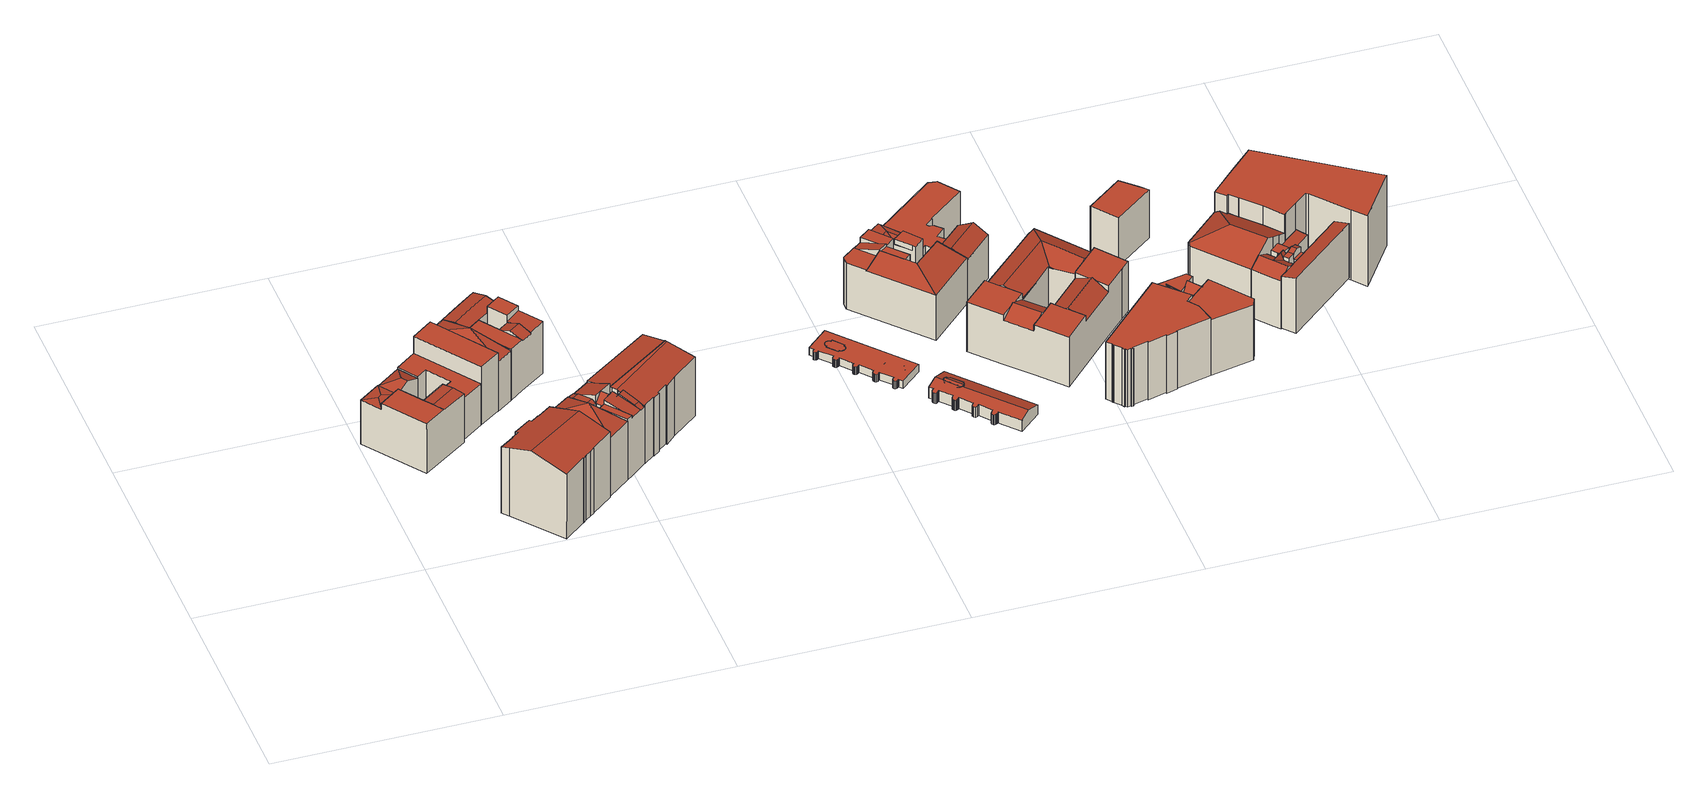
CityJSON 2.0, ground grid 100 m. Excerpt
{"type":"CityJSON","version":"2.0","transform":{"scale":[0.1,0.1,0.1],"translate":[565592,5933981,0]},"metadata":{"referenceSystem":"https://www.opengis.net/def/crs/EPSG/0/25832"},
"CityObjects":{
"building1":{"type":"Building","attributes":{"Gemeindeschluessel":"02100108","Geometrietyp2DReferenz":"3000","function":"31001_2010","roofType":"1000","measuredHeight":25.79,"storeysAboveGround":8},"address":[{"country":"Germany","locality":"Hamburg","thoroughfareNumber":"41","thoroughfareName":"Neuer Wall","postcode":"20354"}],"geometry":[{"type":"Solid","lod":"2","boundaries":[[[[0,1,2,3]],[[0,3,4]],[[5,1,0,4]],[[6,2,1,5]],[[7,8,9,10,11]],[[12,9,8]],[[13,14,15,16,17]],[[18,19,5,4]],[[2,6,11,10]],[[20,21,22]],[[23,13,17]],[[24,18,4,3,25,26]],[[3,2,10,9,12,27,25]],[[25,27,28,29,30,31,32,26]],[[30,29,11,6,5,19,33]],[[11,29,28,34,7]],[[31,30,33,20,22,35]],[[26,32,14,13,23,24]],[[14,32,31,35,15]],[[16,21,17]],[[28,27,12,34]],[[35,22,21,16,15]],[[12,8,7,34]],[[21,20,33,19,18,24,23,17]]]],"semantics":{"surfaces":[{"type":"RoofSurface"},{"type":"WallSurface"},{"type":"GroundSurface"}],"values":[[0,0,0,0,0,0,0,1,1,1,1,1,1,2,1,1,1,1,1,1,1,0,0,0]]}}]},
"building2":{"type":"Building","attributes":{"Gemeindeschluessel":"02100108","Geometrietyp2DReferenz":"3000","function":"31001_2010","roofType":"1000","measuredHeight":21.25,"storeysAboveGround":6},"address":[{"country":"Germany","locality":"Hamburg","thoroughfareNumber":"21","thoroughfareName":"Alsterarkaden","postcode":"20354"}],"geometry":[{"type":"Solid","lod":"2","boundaries":[[[[36,37,38,39]],[[40,41,42,43]],[[42,44,45,39,38,46,47,43]],[[48,41,40,49,50,37,36,51]],[[49,47,46,50]],[[51,45,44,48]],[[40,43,47,49]],[[48,44,42,41]],[[36,39,45,51]],[[50,46,38,37]]]],"semantics":{"surfaces":[{"type":"WallSurface"},{"type":"GroundSurface"},{"type":"RoofSurface"}],"values":[[0,0,1,2,0,0,0,0,0,0]]}}]},
"building3":{"type":"Building","attributes":{"name":"Museum","Gemeindeschluessel":"02100102","Geometrietyp2DReferenz":"3000","function":"31001_2010","roofType":"3100","measuredHeight":38.2,"storeysAboveGround":8},"address":[{"country":"Germany","locality":"Hamburg","thoroughfareNumber":"12","thoroughfareName":"Alter Wall","postcode":"20457"}],"geometry":[{"type":"Solid","lod":"2","boundaries":[[[[52,53,54,55]],[[53,56,57,54]],[[56,58,59,57]],[[58,60,61,59]],[[60,62,63,61]],[[62,64,65,63]],[[64,66,67,65]],[[66,68,69,67]],[[70,71,72,73]],[[71,74,75,72]],[[74,76,77,75]],[[76,78,79,77]],[[80,81,82,83]],[[84,85,83,82,55,54,57,59,61,63,65,67,69,73,72,75,77,79,86]],[[87,88,78,76,74,71,70,89,90,91]],[[70,73,69,68,89]],[[83,85,91,90,80]],[[91,85,84,87]],[[87,84,86,88]],[[88,86,79,78]],[[55,82,81,52]],[[81,80,90,89,68,66,64,62,60,58,56,53,52]]]],"semantics":{"surfaces":[{"type":"WallSurface"},{"type":"GroundSurface"},{"type":"RoofSurface"}],"values":[[0,0,0,0,0,0,0,0,0,0,0,0,0,1,2,0,0,0,0,0,0,2]]}}]},
"building4":{"type":"Building","attributes":{"Gemeindeschluessel":"02100108","Geometrietyp2DReferenz":"3000","function":"31001_2310","roofType":"1000","measuredHeight":30.02,"storeysAboveGround":5},"address":[{"country":"Germany","locality":"Hamburg","thoroughfareNumber":"20","thoroughfareName":"Alsterarkaden","postcode":"20354"}],"geometry":[{"type":"Solid","lod":"2","boundaries":[[[[92,93,94,95]],[[46,96,97,47]],[[47,95,94,46]],[[97,92,95,47]],[[96,93,92,97]],[[46,94,93,96]]]],"semantics":{"surfaces":[{"type":"RoofSurface"},{"type":"GroundSurface"},{"type":"WallSurface"}],"values":[[0,1,2,2,2,2]]}}]},
"building5":{"type":"Building","attributes":{"Gemeindeschluessel":"02100108","Geometrietyp2DReferenz":"3000","function":"31001_2310","roofType":"4000","measuredHeight":32.17,"storeysAboveGround":8},"address":[{"country":"Germany","locality":"Hamburg","thoroughfareNumber":"35","thoroughfareName":"Neuer Wall","postcode":"20354"}],"geometry":[{"type":"Solid","lod":"2","boundaries":[[[[98,99,100]],[[101,102,98]],[[103,101,98,100]],[[101,103,104,105,106,102]],[[107,105,104,108]],[[104,103,100,108]],[[108,100,99,109,107]],[[105,107,109,106]],[[109,99,98,102,106]]]],"semantics":{"surfaces":[{"type":"RoofSurface"},{"type":"WallSurface"},{"type":"GroundSurface"}],"values":[[0,0,0,1,2,1,1,1,0]]}}]},
"building6":{"type":"Building","attributes":{"Gemeindeschluessel":"02100102","Geometrietyp2DReferenz":"3000","function":"31001_2010","roofType":"4000","measuredHeight":37.68,"storeysAboveGround":8},"address":[{"country":"Germany","locality":"Hamburg","thoroughfareNumber":"10","thoroughfareName":"Alter Wall","postcode":"20457"}],"geometry":[{"type":"Solid","lod":"2","boundaries":[[[[110,111,112,113]],[[110,113,114]],[[110,115,116,111]],[[113,112,117,118]],[[112,111,116,119,117]],[[120,114,113,118,121]],[[118,117,119,121]],[[121,119,116,115,120]],[[115,110,114,120]]]],"semantics":{"surfaces":[{"type":"RoofSurface"},{"type":"WallSurface"},{"type":"GroundSurface"}],"values":[[0,0,0,1,1,1,2,1,0]]}}]},
"building7":{"type":"Building","attributes":{"Gemeindeschluessel":"02100108","Geometrietyp2DReferenz":"3000","function":"31001_2310","roofType":"3100","measuredHeight":29.21,"storeysAboveGround":6},"address":[{"country":"Germany","locality":"Hamburg","thoroughfareNumber":"31","thoroughfareName":"Neuer Wall","postcode":"20354"}],"geometry":[{"type":"Solid","lod":"2","boundaries":[[[[122,123,124,125]],[[126,127,128,129,130,131]],[[132,133,134,127,126,135]],[[136,134,137,138,139,140,128]],[[141,142,143,144]],[[145,131,130]],[[146,132,135]],[[124,123,147,148]],[[122,125,140,139]],[[137,134,133]],[[140,129,128]],[[149,104,150,151,152,105,153,154,155,156,157,158,159,160],[161,162,163,164,165,166]],[[151,150,104,167,168,141,144,169,170,105,152]],[[147,123,122,139,138,159,158,157,156,155,171,172]],[[173,174,172,171,175,176,170,169]],[[143,177,178,148,147,172,174,173,169,144]],[[176,175,171,155,154,153,105,170]],[[162,161,148,178,177,163]],[[165,164,163,177,143,142,145]],[[130,129,140,166,165,145]],[[149,160,159,138,137,133,132,146,167,104]],[[166,140,125,124,148,161]],[[135,126,131,179]],[[134,136,128,127]],[[167,146,135,179,131,145,142,141,168]]]],"semantics":{"surfaces":[{"type":"RoofSurface"},{"type":"WallSurface"},{"type":"GroundSurface"}],"values":[[0,0,0,0,1,1,1,1,1,1,1,2,1,1,0,0,1,1,1,1,1,1,1,1,0]]}}]},
"building8":{"type":"Building","attributes":{"Gemeindeschluessel":"02100102","Geometrietyp2DReferenz":"3000","function":"31001_2010","roofType":"1000","measuredHeight":34.16,"storeysAboveGround":5},"address":[{"country":"Germany","locality":"Hamburg","thoroughfareNumber":"4","thoroughfareName":"Alter Wall","postcode":"20457"}],"geometry":[{"type":"Solid","lod":"2","boundaries":[[[[180,181,182,183]],[[184,185,180,183,186]],[[187,184,186,188]],[[189,190,191,192,193]],[[194,195,196,197,198,199,200,201,202,203]],[[204,205,206,207,208]],[[209,210,211,212,213,214,215,216,217,218,198,219,190]],[[217,220,221,222,223,224,200,199]],[[225,226,227,228,229,214]],[[230,231,232,233,234,235]],[[236,226,225,237]],[[238,227,239,240,241,242,243,244,245,246,247,248,249,250,251,232,231,252]],[[253,254,241,236,237,211]],[[255,256,257,258]],[[259,260,261,262]],[[263,264,265,266]],[[267,234,204,208]],[[189,209,190]],[[197,196,260,259]],[[195,194,268,269]],[[203,202,256,255]],[[207,270,208]],[[216,220,217]],[[215,214,229]],[[210,253,211]],[[219,191,190]],[[223,222,266,265]],[[234,233,205,204]],[[235,234,204,264,263]],[[251,250,271,272]],[[250,249,273,271]],[[249,248,274,273]],[[248,247,275,274]],[[247,246,276,275]],[[246,245,277,276]],[[245,244,278,277]],[[244,243,279,278]],[[242,241,254]],[[238,228,227]],[[280,281,282,258,257,188,186,183,182,283,284]],[[285,286,287,279,243,242,254,253,210,209,189,193,288]],[[273,274,275,276,277,278,279,287,286,285,288,289,290,291,269,268,292,282,281,280,284,283,293,294,295,296,297,298,299,272,271],[300,301,302,303,304,305,306,307,308]],[[181,309,310,311,295,294,293,283,182]],[[233,232,251,272,299,298,297,206,205]],[[229,228,238,252,307,306,305,215]],[[302,301,300,230,235,263,266,222,221,303]],[[241,240,239,227,226,236]],[[212,211,237,225,214,213]],[[307,252,231,230,300,308]],[[305,304,303,221,220,216,215]],[[292,268,194,203,255,258,282]],[[260,196,195,269,291,290,261]],[[218,217,199,198]],[[224,312,201,200]],[[288,193,192,262,261,290,289]],[[191,219,198,197,259,262,192]],[[270,207,206,297,296,295,311]],[[187,313,314,185,184]],[[256,202,201,313,187,188,257]],[[265,264,204,234,267,315,224,223]],[[185,316,309,181,180]],[[185,314,313,201,312,224,315,267,208,270,311,310,309,316]]]],"semantics":{"surfaces":[{"type":"RoofSurface"},{"type":"WallSurface"},{"type":"GroundSurface"}],"values":[[0,0,0,0,0,0,0,0,0,0,0,0,0,0,0,0,1,1,1,1,1,1,1,1,1,1,1,1,1,1,1,1,1,1,1,1,1,1,1,1,1,2,1,1,1,1,1,1,1,1,1,1,1,1,1,1,1,1,1,1,1,0]]}}]},
"building9":{"type":"Building","attributes":{"Gemeindeschluessel":"02100102","Geometrietyp2DReferenz":"3000","function":"31001_2440","roofType":"1000","measuredHeight":3,"storeysAboveGround":1},"address":[{"country":"Germany","locality":"Hamburg","thoroughfareName":"Rathausmarkt","postcode":"20095"}],"geometry":[{"type":"Solid","lod":"2","boundaries":[[[[317,318,319,320]],[[321,322,323,324]],[[322,317,320,323]],[[321,318,317,322]],[[324,319,318,321]],[[323,320,319,324]]]],"semantics":{"surfaces":[{"type":"GroundSurface"},{"type":"RoofSurface"},{"type":"WallSurface"}],"values":[[0,1,2,2,2,2]]}}]},
"building10":{"type":"Building","attributes":{"Gemeindeschluessel":"02100102","Geometrietyp2DReferenz":"3000","function":"31001_2080","roofType":"1000","measuredHeight":3.73,"storeysAboveGround":1},"address":[{"country":"Germany","locality":"Hamburg","thoroughfareName":"Rathausmarkt","postcode":"20095"}],"geometry":[{"type":"Solid","lod":"2","boundaries":[[[[325,326,327,328]],[[326,329,330,327]],[[329,331,332,330]],[[331,333,334,332]],[[333,335,336,334]],[[335,337,338,336]],[[337,339,340,338]],[[339,341,342,340]],[[341,343,344,342]],[[345,346,347,348]],[[346,349,350,347]],[[349,351,352,350]],[[351,353,354,352]],[[353,355,356,354]],[[355,357,358,356]],[[357,359,360,358]],[[359,361,362,360]],[[361,359,357,355,353,351,349,346,345,363,364,343,341,339,337,335,333,331,329,326,325,365]],[[347,350,352,354,356,358,360,362,366,328,327,330,332,334,336,338,340,342,344,367,368,348]],[[367,364,363,368]],[[366,365,325,328]],[[362,361,365,366]],[[368,363,345,348]],[[344,343,364,367]]]],"semantics":{"surfaces":[{"type":"WallSurface"},{"type":"RoofSurface"},{"type":"GroundSurface"}],"values":[[0,0,0,0,0,0,0,0,0,0,0,0,0,0,0,0,0,1,2,0,0,0,0,0]]}}]},
"building11":{"type":"Building","attributes":{"Gemeindeschluessel":"02100102","Geometrietyp2DReferenz":"3000","function":"51009_1610","roofType":"1000","measuredHeight":3.87},"address":[{"country":"Germany","locality":"Hamburg","postcode":"20095"}],"geometry":[{"type":"Solid","lod":"2","boundaries":[[[[369,370,371,372,373,374,375,376,377,378,379,380,381,382,383,384,385,386,387,388,389,390,391,392,393,394,395,396,397,398,399,400,401,402,403,404,405,406,407,408,409,410,411,412,413,414,415,416,417,418,419,420,421,422,423,424,425,426,427]],[[428,429,430,431,432,433,434,435,436,437,438,439,440,441,442,443,444,445,446,447,448,449,450,451,452,453,454,455,456,457,458,459,460,461,462,463,464,465,466,467,468,469,470,471,472,473,474,475,476,477,478,479,480,481,482,483,484,485,486]],[[426,425,428,486]],[[425,424,429,428]],[[424,423,430,429]],[[423,422,431,430]],[[422,421,432,431]],[[421,420,433,432]],[[420,419,434,433]],[[419,418,435,434]],[[418,417,436,435]],[[417,416,437,436]],[[416,415,438,437]],[[415,414,439,438]],[[414,413,440,439]],[[413,412,441,440]],[[412,411,442,441]],[[411,410,443,442]],[[410,409,444,443]],[[409,408,445,444]],[[408,407,446,445]],[[407,406,447,446]],[[406,405,448,447]],[[405,404,449,448]],[[404,403,450,449]],[[403,402,451,450]],[[402,401,452,451]],[[401,400,453,452]],[[400,399,454,453]],[[399,398,455,454]],[[398,397,456,455]],[[397,396,457,456]],[[396,395,458,457]],[[395,394,459,458]],[[394,393,460,459]],[[393,392,461,460]],[[392,391,462,461]],[[391,390,463,462]],[[390,389,464,463]],[[389,388,465,464]],[[388,387,466,465]],[[387,386,467,466]],[[386,385,468,467]],[[385,384,469,468]],[[384,383,470,469]],[[383,382,471,470]],[[382,381,472,471]],[[381,380,473,472]],[[380,379,474,473]],[[379,378,475,474]],[[378,377,476,475]],[[377,376,477,476]],[[376,375,478,477]],[[375,374,479,478]],[[374,373,480,479]],[[373,372,481,480]],[[372,371,482,481]],[[371,370,483,482]],[[370,369,484,483]],[[369,427,485,484]],[[427,426,486,485]]]],"semantics":{"surfaces":[{"type":"RoofSurface"},{"type":"GroundSurface"},{"type":"WallSurface"}],"values":[[0,1,2,2,2,2,2,2,2,2,2,2,2,2,2,2,2,2,2,2,2,2,2,2,2,2,2,2,2,2,2,2,2,2,2,2,2,2,2,2,2,2,2,2,2,2,2,2,2,2,2,2,2,2,2,2,2,2,2,2,2]]}}]},
"building12":{"type":"Building","attributes":{"Gemeindeschluessel":"02100102","Geometrietyp2DReferenz":"3000","function":"31001_2080","roofType":"1000","measuredHeight":3.6,"storeysAboveGround":1},"address":[{"country":"Germany","locality":"Hamburg","thoroughfareName":"Rathausmarkt","postcode":"20095"}],"geometry":[{"type":"Solid","lod":"2","boundaries":[[[[487,488,489,490,491,492,493,494,495,496,497,498,499,500,501,502,503,504,505,506,507,508]],[[509,510,511,512,513,514,515,516,517,518,519,520,521,522,523,524,525,526,527,528,529,530]],[[507,506,509,530]],[[506,505,510,509]],[[505,504,511,510]],[[504,503,512,511]],[[503,502,513,512]],[[502,501,514,513]],[[501,500,515,514]],[[500,499,516,515]],[[499,498,517,516]],[[498,497,518,517]],[[497,496,519,518]],[[496,495,520,519]],[[495,494,521,520]],[[494,493,522,521]],[[493,492,523,522]],[[492,491,524,523]],[[491,490,525,524]],[[490,489,526,525]],[[489,488,527,526]],[[488,487,528,527]],[[487,508,529,528]],[[508,507,530,529]]]],"semantics":{"surfaces":[{"type":"RoofSurface"},{"type":"GroundSurface"},{"type":"WallSurface"}],"values":[[0,1,2,2,2,2,2,2,2,2,2,2,2,2,2,2,2,2,2,2,2,2,2,2]]}}]},
"building13":{"type":"Building","attributes":{"Gemeindeschluessel":"02100102","Geometrietyp2DReferenz":"3000","function":"31001_2080","roofType":"3100","measuredHeight":7.44,"storeysAboveGround":1},"address":[{"country":"Germany","locality":"Hamburg","thoroughfareName":"Rathausmarkt","postcode":"20095"}],"geometry":[{"type":"Solid","lod":"2","boundaries":[[[[531,532,533,534,535,536,537,538,539,540,541,542]],[[543,544,545,546]],[[544,547,548,545]],[[549,550,551,552]],[[550,553,554,551]],[[553,555,556,554]],[[555,557,558,556]],[[559,560,561,562]],[[560,563,564,561]],[[563,543,546,564]],[[540,539,565,566]],[[539,538,567,565]],[[538,537,568,567]],[[537,536,569,568]],[[536,535,570,569]],[[535,534,571,570]],[[534,533,572,571]],[[533,532,573,572]],[[532,531,574,573]],[[551,554,556,558,575,562,561,564,546,545,548,566,565,567,568,569,570,571,572,573,574,552]],[[562,575,576,559]],[[575,558,557,576]],[[574,531,542,549,552]],[[548,547,541,540,566]],[[557,555,553,550,549,542,541,547,544,543,563,560,559,576]]]],"semantics":{"surfaces":[{"type":"RoofSurface"},{"type":"WallSurface"},{"type":"GroundSurface"}],"values":[[0,1,1,1,1,1,1,1,1,1,1,1,1,1,1,1,1,1,1,2,1,1,1,1,0]]}}]},
"building14":{"type":"Building","attributes":{"Gemeindeschluessel":"02100102","Geometrietyp2DReferenz":"3000","function":"51009_1610","roofType":"3100","measuredHeight":7.26},"address":[{"country":"Germany","locality":"Hamburg","postcode":"20095"}],"geometry":[{"type":"Solid","lod":"2","boundaries":[[[[577,578,579,580,581,582,583,584,585,586,587,588,589,590,591,592,593,594,595,596,597,598,599,600,601,602,603,604,605,606,607,608,609,610,611,612,613,614,615,616,617,618,619,620]],[[621,622,618,617]],[[616,615,623,624]],[[615,614,625,623]],[[614,613,626,625]],[[613,612,627,626]],[[612,611,628,627]],[[611,610,629,628]],[[610,609,630,629]],[[609,608,631,630]],[[608,607,632,631]],[[607,606,633,632]],[[606,605,634,633]],[[605,604,635,634]],[[604,603,636,635]],[[603,602,637,636]],[[602,601,638,637]],[[601,600,639,638]],[[600,599,640,639]],[[599,598,641,640]],[[598,597,642,641]],[[597,596,643,642]],[[596,595,644,643]],[[595,594,645,644]],[[594,593,646,645]],[[593,592,647,646]],[[592,591,648,647]],[[591,590,649,648]],[[590,589,650,649]],[[589,588,651,650]],[[588,587,652,651]],[[587,586,653,652]],[[586,585,654,653]],[[585,584,655,654]],[[584,583,656,655]],[[583,582,657,656]],[[582,581,658,657]],[[581,580,659,658]],[[580,579,660,659]],[[579,578,661,660]],[[578,577,662,661]],[[577,620,663,662]],[[620,619,664,663]],[[622,621,665,666]],[[621,617,616,624,665]],[[619,618,622,666,664]],[[666,665,624,623,625,626,627,628,629,630,631,632,633,634,635,636,637,638,639,640,641,642,643,644,645,646,647,648,649,650,651,652,653,654,655,656,657,658,659,660,661,662,663,664]]]],"semantics":{"surfaces":[{"type":"RoofSurface"},{"type":"WallSurface"},{"type":"GroundSurface"}],"values":[[0,0,1,1,1,1,1,1,1,1,1,1,1,1,1,1,1,1,1,1,1,1,1,1,1,1,1,1,1,1,1,1,1,1,1,1,1,1,1,1,1,1,1,1,1,1,2]]}}]},
"building15":{"type":"Building","attributes":{"Gemeindeschluessel":"02100102","Geometrietyp2DReferenz":"3000","function":"31001_2310","roofType":"2100","measuredHeight":27.4,"storeysAboveGround":6},"address":[{"country":"Germany","locality":"Hamburg","thoroughfareNumber":"5","thoroughfareName":"Rathausmarkt","postcode":"20095"}],"geometry":[{"type":"Solid","lod":"2","boundaries":[[[[667,668,669,670,671,672,673]],[[674,675,676,677,678,669]],[[679,676,680,681,682,683,684]],[[685,686,687,688]],[[689,690,691,692,693]],[[689,693,694]],[[695,696,690,689]],[[695,689,694]],[[697,698,699,700,683]],[[701,702,703]],[[672,671,704,705]],[[670,669,678]],[[673,706,667]],[[675,680,676]],[[686,675,674,687]],[[674,669,668,687]],[[707,687,668,667]],[[707,708,688,687]],[[694,683,682,702,701]],[[679,677,676]],[[686,685,709,710]],[[699,698,711,712]],[[697,683,694,701,703]],[[713,714,715,716]],[[713,717,718,714]],[[671,670,678,677,679,684,692,691,719,704]],[[717,713,716,720]],[[714,718,721,715]],[[718,706,673,672,705,721]],[[711,722,710,709,723,720,716,715,721,705,704,719,712]],[[708,707,667,706,718,717,724]],[[711,698,697,703,702,682,681,722]],[[719,691,690,696,700,699,712]],[[700,696,695,694,683]],[[683,694,693,692,684]],[[717,720,723,724]],[[709,685,688,708,724,723]],[[722,681,680,675,686,710]]]],"semantics":{"surfaces":[{"type":"RoofSurface"},{"type":"WallSurface"},{"type":"GroundSurface"}],"values":[[0,0,0,0,0,0,0,0,0,0,1,1,1,1,1,1,1,1,1,1,1,1,1,1,0,1,1,1,1,2,0,1,1,1,1,1,1,1]]}}]},
"building16":{"type":"Building","attributes":{"Gemeindeschluessel":"02100102","Geometrietyp2DReferenz":"3000","function":"31001_2310","roofType":"1000","measuredHeight":26.23,"storeysAboveGround":5},"address":[{"country":"Germany","locality":"Hamburg","thoroughfareNumber":"3","thoroughfareName":"Reesendamm","postcode":"20095"}],"geometry":[{"type":"Solid","lod":"2","boundaries":[[[[725,726,727,728]],[[729,730,731,732]],[[730,733,734,731]],[[733,735,736,734]],[[735,737,738,736]],[[739,740,741,742]],[[740,743,744,741]],[[745,746,747,748,749,750,751,752]],[[752,751,753,754]],[[754,753,715,755]],[[732,719,756,729]],[[757,758,712,719,732,731,734,736,738,728,727,742,741,744,759,760,755,715,716]],[[761,762,763,743,740,739,726,725,737,735,733,730,729,756,764]],[[725,728,738,737]],[[761,758,757,749,748,762]],[[763,747,746,759,744,743]],[[760,745,752,754,755]],[[759,746,745,760]],[[762,748,747,763]],[[715,753,751,750,716]],[[716,750,749,757]],[[764,712,758,761]],[[739,742,727,726]],[[756,719,712,764]]]],"semantics":{"surfaces":[{"type":"WallSurface"},{"type":"RoofSurface"},{"type":"GroundSurface"}],"values":[[0,0,0,0,0,0,0,1,1,0,0,2,1,0,0,0,0,0,0,0,0,0,0,0]]}}]},
"building17":{"type":"Building","attributes":{"Gemeindeschluessel":"02100102","Geometrietyp2DReferenz":"3000","function":"31001_2010","roofType":"3100","measuredHeight":26.58,"storeysAboveGround":6},"address":[{"country":"Germany","locality":"Hamburg","thoroughfareNumber":"40","thoroughfareName":"Hermannstraße","postcode":"20095"}],"geometry":[{"type":"Solid","lod":"2","boundaries":[[[[765,766,767,768,769,770,771,772,773,774]],[[775,776,777,765,778,779]],[[780,781,782,783,784,785,767,777,776]],[[786,787,788,789,790,780,791,775,792,793]],[[794,795,796,797,798,799,800,789]],[[801,802,803,795,794,787]],[[804,803,805,806,807,808,809,810,811,812,813,796]],[[814,815,816]],[[799,817,800]],[[818,819,820]],[[772,771,821]],[[768,822,769]],[[774,778,765]],[[823,824,819,818]],[[785,784,816,815]],[[792,775,779]],[[790,781,780]],[[786,801,787]],[[825,826,827,828]],[[826,829,830,827]],[[831,823,818,820]],[[812,811,832]],[[808,833,809]],[[807,806,834,835]],[[805,803,802]],[[813,797,796]],[[836,837,812,832,831,820,819,824,838,839,840]],[[841,842,843,844,845,846,847,848,828,827,830,849,850,851,852,835,834],[836,840,839,853,854,855,856,857,858,859,837]],[[772,821,860,825,828,848,847,846,773]],[[844,843,793,792,779,778,774,773,846,845]],[[854,853,839,838,861,814,816,784,783,855]],[[817,799,798,858,857,856,855,783,782]],[[842,841,834,806,805,802,801,786,793,843]],[[833,808,807,835,852,851,850,862,863]],[[809,864,811,810]],[[787,794,789,788]],[[803,804,796,795]],[[797,813,812,837,859,858,798]],[[865,862,850,849,830,829]],[[790,789,800,817,782,781]],[[780,776,775,791]],[[767,766,765,777]],[[769,866,771,770]],[[815,814,861,822,768,767,785]],[[864,809,833,863,862,865,867,868]],[[832,811,864,868,867,823,831]],[[822,861,838,824,823,867,869,866,769]],[[866,869,867,865,829,826,825,860,821,771]]]],"semantics":{"surfaces":[{"type":"RoofSurface"},{"type":"WallSurface"},{"type":"GroundSurface"}],"values":[[0,0,0,0,0,0,0,0,0,0,1,1,1,1,1,1,1,1,1,1,1,1,1,1,1,1,1,2,1,1,1,1,1,1,1,1,1,1,1,1,1,1,1,1,0,0,0,0]]}}]},
"building18":{"type":"Building","attributes":{"Gemeindeschluessel":"02100102","Geometrietyp2DReferenz":"3000","function":"31001_2010","roofType":"1000","measuredHeight":29.69,"storeysAboveGround":7},"address":[{"country":"Germany","locality":"Hamburg","thoroughfareNumber":"22","thoroughfareName":"Mönckebergstraße","postcode":"20095"}],"geometry":[{"type":"Solid","lod":"2","boundaries":[[[[870,871,872,873]],[[874,875,876,877]],[[875,878,879,876]],[[878,880,881,879]],[[880,882,883,881]],[[882,884,885,883]],[[884,886,887,885]],[[886,888,889,887]],[[890,891,892,893]],[[891,894,895,892]],[[894,896,897,895]],[[896,898,899,897]],[[898,870,873,899]],[[900,901,902,903]],[[901,904,905,902]],[[904,906,907,905]],[[906,908,909,907]],[[908,910,911,909]],[[910,912,913,911]],[[914,915,916,917]],[[918,872,871,919]],[[876,879,881,883,885,887,889,917,916,893,892,895,897,899,873,872,918,903,902,905,907,909,911,913,877]],[[914,888,886,884,882,880,878,875,874,912,910,908,906,904,901,900,919,871,870,898,896,894,891,890,915]],[[900,903,918,919]],[[890,893,916,915]],[[914,917,889,888]],[[874,877,913,912]]]],"semantics":{"surfaces":[{"type":"WallSurface"},{"type":"GroundSurface"},{"type":"RoofSurface"}],"values":[[0,0,0,0,0,0,0,0,0,0,0,0,0,0,0,0,0,0,0,0,0,1,2,0,0,0,0]]}}]},
"building19":{"type":"Building","attributes":{"Gemeindeschluessel":"02100102","Geometrietyp2DReferenz":"3000","function":"31001_2010","roofType":"1000","measuredHeight":28.55,"storeysAboveGround":7},"address":[{"country":"Germany","locality":"Hamburg","thoroughfareNumber":"20","thoroughfareName":"Mönckebergstraße","postcode":"20095"}],"geometry":[{"type":"Solid","lod":"2","boundaries":[[[[920,921,922,923]],[[924,925,920]],[[926,924,920,927]],[[927,920,928]],[[929,930,931]],[[932,933,934,935,936]],[[937,938,939,933,932]],[[940,941,942,926,943]],[[921,920,925]],[[927,943,926]],[[928,920,923]],[[944,939,938]],[[945,935,934]],[[946,947,948]],[[949,947,950]],[[930,949,950,951]],[[952,953,902,905]],[[953,954,903,902]],[[955,956,957,958]],[[942,941,959,960]],[[955,961,962,963,954,953,952,956]],[[931,930,951,964,872,965]],[[964,966,922,921,925,924,926,942,960,872]],[[902,903,918,967,968,965,872,960,959,958,957,905]],[[944,969,966,964,951,950,947,946,970,945,934,939]],[[969,940,943,927,928,923,922,966]],[[959,941,940,969,944,938,937,961,955,958]],[[967,962,936,935,945,970,968]],[[968,970,946,948,929,931,965]],[[957,956,952,905]],[[961,937,932,936,962]],[[918,963,962,967]],[[934,933,939]],[[903,954,963,918]],[[929,948,947,949,930]]]],"semantics":{"surfaces":[{"type":"RoofSurface"},{"type":"WallSurface"},{"type":"GroundSurface"}],"values":[[0,0,0,0,0,0,0,0,1,1,1,1,1,1,1,1,1,1,1,1,0,1,1,2,0,1,1,1,1,1,1,1,1,1,0]]}}]},
"building20":{"type":"Building","attributes":{"Gemeindeschluessel":"02100101","Geometrietyp2DReferenz":"3000","function":"31001_2010","roofType":"1000","measuredHeight":24.83,"storeysAboveGround":8},"address":[{"country":"Germany","locality":"Hamburg","thoroughfareNumber":"26","thoroughfareName":"Bergstraße","postcode":"20095"}],"geometry":[{"type":"Solid","lod":"2","boundaries":[[[[971,972,973,974]],[[975,976,977,978]],[[972,979,980,973]],[[981,979,972,971,976,975,982]],[[978,977,974,973,980,983,984]],[[980,979,981,983]],[[984,982,975,978]],[[983,981,982,984]],[[977,976,971,974]]]],"semantics":{"surfaces":[{"type":"WallSurface"},{"type":"RoofSurface"},{"type":"GroundSurface"}],"values":[[0,0,0,1,2,0,0,0,0]]}}]},
"building21":{"type":"Building","attributes":{"Gemeindeschluessel":"02100101","Geometrietyp2DReferenz":"3000","function":"31001_2010","roofType":"3200","measuredHeight":32.83,"storeysAboveGround":7},"address":[{"country":"Germany","locality":"Hamburg","thoroughfareNumber":"16","thoroughfareName":"Bergstraße","postcode":"20095"}],"geometry":[{"type":"Solid","lod":"2","boundaries":[[[[985,986,987,988,989,990,991,992,993,994,995]],[[991,990,996,997]],[[990,989,998,996]],[[989,988,999,998]],[[988,987,1000,999]],[[987,986,1001,1000]],[[986,985,1002,1001]],[[985,995,1003,1002]],[[995,994,1004,1005,1003]],[[1006,1007,997,996,998,999,1000,1001,1002,1003,1005,1008]],[[991,997,1007,1009,992]],[[1007,1006,1010,1009]],[[1008,1005,1004,1011]],[[1008,1011,1012,1010,1006]],[[1010,1012,993,992,1009]],[[1004,994,993,1012,1011]]]],"semantics":{"surfaces":[{"type":"RoofSurface"},{"type":"WallSurface"},{"type":"GroundSurface"}],"values":[[0,1,1,1,1,1,1,1,1,2,1,1,1,1,0,0]]}}]},
"building22":{"type":"Building","attributes":{"Gemeindeschluessel":"02100101","Geometrietyp2DReferenz":"3000","function":"31001_2010","roofType":"3100","measuredHeight":28.16,"storeysAboveGround":6},"address":[{"country":"Germany","locality":"Hamburg","thoroughfareNumber":"14","thoroughfareName":"Bergstraße","postcode":"20095"}],"geometry":[{"type":"Solid","lod":"2","boundaries":[[[[1013,1014,1015,1016]],[[1017,1016,1015,1018]],[[1019,1020,1021,1022,1023,1024,1025,1026,1027]],[[1016,1028,1029,1030,1014,1013]],[[1018,1031,1032,1028,1016,1017]],[[1033,1034,1035,1036]],[[1031,1030,1029,1028,1032]],[[1037,1038,1039,1040,1041,1042,1043,1044,1045]],[[1046,1047,1048,1049,1034,1033]],[[1050,1051,1052,1053,1054]],[[1055,1056,1057,1049,1048]],[[1058,1059,1060,1061,1062]],[[1063,1064,1065,1066]],[[1067,1068,1069,1070]],[[1071,1072,1073]],[[1074,1075,1076,1077]],[[1078,1014,1066,1065]],[[1026,1025,1079,1080]],[[1024,1023,1045,1044]],[[1020,1019,1064,1063]],[[1027,1026,1080,1081]],[[1014,1030,1020,1063,1066]],[[1036,1035,1018,1082]],[[1020,1030,1031,1083,1063]],[[1041,1040,1084,1085]],[[1039,1038,1062,1061]],[[1086,1087,1067,1070]],[[1060,1059,1088,1089]],[[1090,1091,1071,1073]],[[1087,1092,1068,1067]],[[1093,1094,1095,1096]],[[1097,1098,1099,1100,1101,1102,1015,1103,1104,1004,1105]],[[1106,1094,1093,1107,1108,1109,1091,1090,1110,1111,1112,1092,1087,1086,1113]],[[1114,1115,1116,1099,1098,1097,1105,1004,1117,1118]],[[1119,1120,1121,1110,1090,1073,1072,1037,1045,1023,1122]],[[1109,1108,1107,1093,1096,1123,1124,1125,1088,1059,1058]],[[1126,1127,1128,1129,1130,1131,1132,1133,1134,1135,1116,1115,1114,1118,1117,1136,1077,1076,1137,1138,1081,1080,1079,1139,1140,1141,1085,1084,1142,1089,1088,1125,1124,1123,1096,1095],[1121,1120,1119,1122,1143,1144,1145,1146,1147,1148]],[[1101,1100,1149,1150,1082,1018,1015,1102]],[[1078,1065,1064,1019,1027,1081,1138,1137,1076,1075]],[[1150,1133,1132,1131,1130,1046,1033,1036,1082]],[[1144,1143,1122,1023,1022,1151,1152,1057]],[[1018,1035,1034,1049,1057,1152,1153,1083,1031]],[[1127,1126,1095,1094,1106,1113,1050,1054,1128]],[[1056,1069,1068,1092,1112,1147,1146,1145,1144,1057]],[[1147,1112,1111,1110,1121,1148]],[[1051,1050,1113,1086,1070,1069,1056,1055]],[[1128,1054,1053,1047,1046,1130,1129]],[[1052,1051,1055,1048,1047,1053]],[[1071,1091,1109,1058,1062,1038,1037,1072]],[[1039,1061,1060,1089,1142,1084,1040]],[[1042,1041,1085,1141,1140,1043]],[[1154,1151,1022,1021,1020,1063]],[[1024,1044,1043,1140,1139,1079,1025]],[[1149,1134,1133,1150]],[[1135,1134,1149,1100,1099,1116]],[[1104,1074,1077,1136,1117,1004]],[[1153,1152,1151,1154,1063,1083]],[[1015,1014,1078,1075,1074,1104,1103]]]],"semantics":{"surfaces":[{"type":"RoofSurface"},{"type":"WallSurface"},{"type":"GroundSurface"}],"values":[[0,0,0,0,0,0,0,0,0,0,0,0,0,0,0,1,1,1,1,1,1,1,1,1,1,1,1,1,1,1,1,0,0,1,1,1,2,0,1,1,1,1,1,1,1,1,1,1,1,1,1,1,1,1,1,1,0,0]]}}]},
"building23":{"type":"Building","attributes":{"Gemeindeschluessel":"02100101","Geometrietyp2DReferenz":"3000","function":"31001_2010","roofType":"2100","measuredHeight":28.32,"storeysAboveGround":6},"address":[{"country":"Germany","locality":"Hamburg","thoroughfareNumber":"12","thoroughfareName":"Bergstraße","postcode":"20095"}],"geometry":[{"type":"Solid","lod":"2","boundaries":[[[[1155,1156,1157,1158,1159]],[[1160,1161,1162,1163,1164]],[[1157,1156,1163,1162]],[[1155,1159,1160,1164]],[[1158,1157,1162,1161]],[[1160,1159,1158,1161]],[[1163,1156,1155,1164]]]],"semantics":{"surfaces":[{"type":"RoofSurface"},{"type":"GroundSurface"},{"type":"WallSurface"}],"values":[[0,1,2,2,2,2,2]]}}]},
"building24":{"type":"Building","attributes":{"Gemeindeschluessel":"02100101","Geometrietyp2DReferenz":"3000","function":"31001_3010","roofType":"1000","measuredHeight":36.25,"storeysAboveGround":8},"address":[{"country":"Germany","locality":"Hamburg","thoroughfareNumber":"15","thoroughfareName":"Hermannstraße","postcode":"20095"}],"geometry":[{"type":"Solid","lod":"2","boundaries":[[[[1165,1166,1167,1168]],[[1166,1169,1170,1167]],[[1169,1171,1172,1170]],[[1171,1173,1174,1172]],[[1173,1175,1176,1174]],[[1175,1177,1178,1176]],[[1177,1179,1180,1178]],[[1179,1181,1182,1180]],[[1181,1183,1184,1182]],[[1185,1186,1187,1188]],[[1189,1190,1191,1192]],[[1190,1189,1193,1186,1185,1183,1181,1179,1177,1175,1173,1171,1169,1166,1165,1194]],[[1191,1195,1168,1167,1170,1172,1174,1176,1178,1180,1182,1184,1188,1187,1196,1192]],[[1184,1183,1185,1188]],[[1191,1190,1194,1195]],[[1196,1193,1189,1192]],[[1187,1186,1193,1196]],[[1195,1194,1165,1168]]]],"semantics":{"surfaces":[{"type":"WallSurface"},{"type":"RoofSurface"},{"type":"GroundSurface"}],"values":[[0,0,0,0,0,0,0,0,0,0,0,1,2,0,0,0,0,0]]}}]}
},
"vertices":[
[71,810,271],[86,820,271],[97,891,266],[1,821,266],[60,739,266],[156,809,266],[155,810,266],[211,849,291],[192,876,291],[98,891,262],[97,891,262],[155,810,262],[208,971,262],[290,621,292],[400,697,292],[369,740,298],[259,664,298],[270,649,295],[60,739,295],[156,809,295],[229,707,295],[248,680,295],[229,707,292],[290,621,295],[192,554,295],[1,821,40],[192,554,40],[208,971,40],[266,888,40],[155,810,40],[228,707,40],[339,784,40],[400,697,40],[228,707,295],[266,888,262],[339,784,292],
[266,888,269],[208,971,269],[208,971,56],[266,888,56],[400,697,269],[339,784,269],[339,784,56],[400,697,56],[384,816,56],[312,920,56],[300,1039,56],[495,763,56],[384,816,269],[495,763,269],[300,1039,269],[312,920,269],
[474,296,349],[472,299,348],[472,299,8],[474,296,8],[505,322,348],[505,322,8],[497,334,343],[497,334,8],[574,388,343],[574,388,8],[583,376,348],[583,376,8],[616,399,348],[616,399,8],[618,397,349],[618,397,8],[679,440,349],[679,440,8],[861,207,346],[763,131,345],[763,131,8],[861,207,8],[764,130,344],[764,130,8],[747,117,344],[747,117,8],[722,98,343],[722,98,8],[434,224,359],[411,253,349],[411,253,8],[434,224,8],[704,85,8],[607,7,8],[705,84,8],[704,85,343],[705,84,343],[768,326,390],[500,140,390],[607,7,341],
[589,828,356],[394,1108,356],[300,1039,356],[495,763,356],[394,1108,56],[589,828,56],
[527,994,377],[395,1106,311],[589,828,310],[661,880,311],[466,1158,311],[662,879,310],[662,879,55],[465,1160,55],[465,1160,310],[394,1108,55],[589,828,55],[394,1108,311],
[821,362,390],[783,514,316],[783,515,316],[677,442,316],[859,210,316],[961,285,318],[962,286,316],[783,515,13],[677,442,13],[962,286,13],[861,207,314],[861,207,13],
[768,1103,347],[709,1185,347],[647,1140,347],[705,1058,347],[690,973,335],[740,1008,335],[715,1043,318],[705,1058,310],[655,1023,310],[666,1008,318],[725,924,310],[775,959,310],[765,974,318],[714,939,318],[740,1008,318],[775,959,318],[839,1004,325],[768,1103,325],[705,1058,318],[536,1058,318],[598,1103,318],[598,1103,312],[536,1058,312],[655,1023,318],[725,924,318],[709,1185,312],[647,1140,312],[725,924,55],[592,979,55],[536,1058,55],[501,1109,55],[527,1206,55],[574,1241,55],[637,1287,55],[673,1236,55],[709,1185,55],[768,1103,55],[839,1004,55],[775,959,55],[647,1140,55],[646,1140,55],[597,1105,55],[598,1103,55],[655,1023,55],[705,1058,55],[662,879,318],[592,979,318],[501,1109,326],[465,1160,312],[637,1287,312],[673,1236,326],[562,1155,326],[610,1190,326],[574,1241,312],[527,1206,312],[597,1105,313],[646,1140,312],[690,973,318],
[826,512,323],[809,533,312],[783,515,312],[799,493,323],[866,461,326],[834,501,324],[839,442,326],[878,445,312],[852,427,312],[987,306,326],[956,346,326],[903,413,326],[878,393,326],[962,286,326],[880,444,311],[903,415,311],[902,415,310],[903,413,310],[924,430,348],[928,433,356],[905,463,356],[903,462,353],[878,445,310],[880,443,310],[957,499,333],[1266,714,333],[1199,804,316],[890,589,316],[910,562,321],[987,306,312],[1038,346,312],[1028,357,316],[1020,368,320],[973,427,340],[969,432,341],[956,449,347],[952,453,348],[932,436,348],[928,433,348],[903,413,348],[952,453,311],[936,473,311],[937,473,310],[931,481,310],[906,464,353],[973,427,350],[997,446,350],[989,456,332],[980,468,309],[956,449,309],[963,494,335],[978,474,335],[1270,709,335],[1266,714,335],[957,499,335],[962,493,335],[1042,386,325],[1020,368,325],[980,468,334],[997,446,331],[1042,386,321],[1046,380,320],[1059,363,317],[1063,365,317],[1110,402,317],[1113,398,316],[1142,420,316],[1138,424,317],[1183,460,317],[1187,455,316],[1234,500,317],[1354,595,317],[982,469,334],[1038,346,307],[1059,363,306],[880,443,301],[878,445,301],[852,427,301],[854,423,301],[903,413,301],[902,415,301],[877,395,301],[878,393,301],[962,493,301],[957,499,301],[931,481,301],[937,473,301],[957,499,353],[880,444,14],[903,415,14],[890,589,308],[1234,500,14],[1354,595,14],[1187,455,14],[1183,460,14],[1138,424,14],[1142,420,14],[1113,398,14],[1110,402,14],[1063,365,14],[839,442,14],[852,427,14],[854,423,14],[783,515,14],[799,493,14],[987,306,14],[1038,346,14],[1059,363,14],[962,286,14],[878,393,14],[877,395,14],[902,415,14],[880,443,14],[809,533,14],[861,569,14],[888,588,14],[890,589,14],[1199,804,14],[1266,714,14],[1270,709,14],[963,494,14],[962,493,14],[937,473,14],[936,473,14],[952,453,14],[956,449,14],[980,468,14],[982,469,14],[978,474,14],[809,533,308],[861,569,308],[888,588,308],[905,463,353],[878,445,353],[866,461,345],[931,481,353],[826,512,318],
[1069,848,8],[1050,874,8],[1095,906,8],[1114,879,8],[1050,874,38],[1069,848,38],[1114,879,38],[1095,906,38],
[1964,749,100],[1969,754,100],[1969,754,63],[1964,749,63],[1965,760,100],[1965,760,63],[1964,767,100],[1964,767,63],[1966,774,100],[1966,774,63],[1970,779,100],[1970,779,63],[1976,783,100],[1976,783,63],[1983,784,100],[1983,784,63],[1990,782,100],[1990,782,63],[1996,778,100],[1996,778,63],[2035,733,100],[2038,727,100],[2038,727,63],[2035,733,63],[2038,720,100],[2038,720,63],[2036,714,100],[2036,714,63],[2032,709,100],[2032,709,63],[2026,706,100],[2026,706,63],[2020,705,100],[2020,705,63],[2014,706,100],[2014,706,63],[2008,710,100],[2008,710,63],[2040,737,100],[2001,783,100],[2003,705,100],[2003,705,63],[2001,783,63],[2040,737,63],
[1911,747,100],[1907,744,100],[1905,739,100],[1905,735,100],[1908,730,100],[1912,728,100],[1916,727,100],[1921,729,100],[1924,732,100],[1927,735,100],[1974,682,100],[1971,679,100],[1968,675,100],[1966,670,100],[1967,665,100],[1969,660,100],[1973,657,100],[1979,656,100],[1984,657,100],[1988,660,100],[1991,663,100],[2037,611,100],[2034,608,100],[2030,605,100],[2028,600,100],[2028,595,100],[2031,590,100],[2035,587,100],[2040,586,100],[2045,587,100],[2049,591,100],[2053,594,100],[2099,542,100],[2095,539,100],[2092,535,100],[2090,530,100],[2090,524,100],[2093,519,100],[2097,516,100],[2103,515,100],[2108,516,100],[2113,520,100],[2116,523,100],[2162,472,100],[2159,470,100],[2154,466,100],[2152,461,100],[2152,456,100],[2154,451,100],[2159,448,100],[2165,447,100],[2170,449,100],[2173,454,100],[2176,456,100],[2191,439,100],[2284,522,100],[1993,852,100],[1898,767,100],[1914,749,100],[1993,852,61],[2284,522,61],[2191,439,61],[2176,456,61],[2173,454,61],[2170,449,61],[2165,447,61],[2159,448,61],[2154,451,61],[2152,456,61],[2152,461,61],[2154,466,61],[2159,470,61],[2162,472,61],[2116,523,61],[2113,520,61],[2108,516,61],[2103,515,61],[2097,516,61],[2093,519,61],[2090,524,61],[2090,530,61],[2092,535,61],[2095,539,61],[2099,542,61],[2053,594,61],[2049,591,61],[2045,587,61],[2040,586,61],[2035,587,61],[2031,590,61],[2028,595,61],[2028,600,61],[2030,605,61],[2034,608,61],[2037,611,61],[1991,663,61],[1988,660,61],[1984,657,61],[1979,656,61],[1973,657,61],[1969,660,61],[1967,665,61],[1966,670,61],[1968,675,61],[1971,679,61],[1974,682,61],[1927,735,61],[1924,732,61],[1921,729,61],[1916,727,61],[1912,728,61],[1908,730,61],[1905,735,61],[1905,739,61],[1907,744,61],[1911,747,61],[1914,749,61],[1898,767,61],
[2193,502,98],[2199,498,98],[2206,498,98],[2212,499,98],[2218,503,98],[2222,508,98],[2224,514,98],[2224,521,98],[2221,527,98],[2226,532,98],[2184,577,98],[2178,572,98],[2173,576,98],[2166,577,98],[2160,576,98],[2154,572,98],[2150,567,98],[2148,561,98],[2149,554,98],[2152,548,98],[2147,544,98],[2189,498,98],[2152,548,62],[2149,554,62],[2148,561,62],[2150,567,62],[2154,572,62],[2160,576,62],[2166,577,62],[2173,576,62],[2178,572,62],[2184,577,62],[2226,532,62],[2221,527,62],[2224,521,62],[2224,514,62],[2222,508,62],[2218,503,62],[2212,499,62],[2206,498,62],[2199,498,62],[2193,502,62],[2189,498,62],[2147,544,62],
[2404,301,135],[2407,307,132],[2407,314,130],[2405,320,129],[2409,324,126],[2368,370,126],[2361,363,131],[2355,366,132],[2349,367,134],[2343,366,136],[2342,365,137],[2401,297,137],[2333,352,130],[2334,358,132],[2334,358,63],[2333,352,63],[2338,363,135],[2338,363,63],[2400,295,136],[2394,292,133],[2394,292,63],[2400,295,63],[2387,291,130],[2387,291,63],[2380,293,128],[2380,293,63],[2374,297,128],[2374,297,63],[2334,339,127],[2335,340,128],[2335,340,63],[2334,339,63],[2333,346,128],[2333,346,63],[2349,367,63],[2343,366,63],[2355,366,63],[2361,363,63],[2368,370,63],[2409,324,63],[2405,320,63],[2407,314,63],[2407,307,63],[2404,301,63],[2372,294,63],[2372,294,126],
[2282,331,116],[2277,328,114],[2275,323,112],[2275,317,111],[2278,312,111],[2282,308,111],[2288,307,112],[2294,309,114],[2298,314,116],[2300,316,117],[2345,265,117],[2342,262,115],[2338,258,114],[2336,253,112],[2337,247,111],[2339,243,111],[2343,239,111],[2348,238,112],[2354,239,113],[2358,242,115],[2362,245,117],[2408,194,117],[2404,191,115],[2399,183,112],[2402,174,111],[2410,169,112],[2419,172,115],[2424,176,117],[2468,126,117],[2464,123,115],[2460,119,113],[2458,114,112],[2458,108,111],[2461,103,110],[2465,100,111],[2471,99,112],[2476,100,113],[2481,104,115],[2484,107,117],[2559,22,116],[2599,58,133],[2309,385,133],[2270,350,117],[2285,334,117],[2654,107,110],[2364,434,110],[2484,107,60],[2559,22,60],[2481,104,60],[2476,100,60],[2471,99,60],[2465,100,60],[2461,103,60],[2458,108,60],[2458,114,60],[2460,119,60],[2464,123,60],[2468,126,60],[2424,176,60],[2419,172,60],[2410,169,60],[2402,174,60],[2399,183,60],[2404,191,60],[2408,194,60],[2362,245,60],[2358,242,60],[2354,239,60],[2348,238,60],[2343,239,60],[2339,243,60],[2337,247,60],[2336,253,60],[2338,258,60],[2342,262,60],[2345,265,60],[2300,316,60],[2298,314,60],[2294,309,60],[2288,307,60],[2282,308,60],[2278,312,60],[2275,317,60],[2275,323,60],[2277,328,60],[2282,331,60],[2285,334,60],[2270,350,60],[2654,107,60],[2364,434,60],
[2207,944,296],[2278,1001,296],[2206,1081,296],[2197,1091,296],[2139,1045,296],[2136,1007,296],[2199,938,296],[2278,1001,332],[2316,1031,332],[2289,1060,318],[2235,1120,292],[2197,1091,292],[2235,1120,318],[2316,1031,318],[2358,1069,318],[2361,1066,318],[2363,1068,318],[2285,1160,318],[2390,949,319],[2316,1031,319],[2278,1001,319],[2354,917,319],[2352,1137,309],[2343,1196,302],[2338,1202,301],[2285,1160,301],[2324,1114,309],[2363,1068,301],[2391,1090,309],[2413,1107,303],[2417,1004,318],[2428,992,318],[2471,1032,318],[2413,1107,318],[2363,1068,292],[2361,1066,292],[2417,1004,292],[2139,1045,58],[2136,1007,58],[2199,938,292],[2278,1001,331],[2354,917,331],[2390,949,58],[2316,1031,58],[2428,992,58],[2471,1032,58],[2518,984,330],[2613,886,292],[2613,886,58],[2518,984,58],[2395,872,331],[2417,696,292],[2338,1202,58],[2395,872,58],[2417,696,58],[2358,1069,58],[2354,916,58],[2354,916,331],
[2536,1176,266],[2545,1164,266],[2545,1164,58],[2536,1176,58],[2629,1434,266],[2667,1430,266],[2667,1430,58],[2629,1434,58],[2735,1338,266],[2735,1338,58],[2569,1208,266],[2569,1208,58],[2571,1205,266],[2571,1205,58],[2564,1163,266],[2595,1131,266],[2595,1131,58],[2564,1163,58],[2554,1091,266],[2554,1091,58],[2650,1114,281],[2589,1055,281],[2588,1056,281],[2532,1002,281],[2534,999,283],[2518,984,283],[2564,936,320],[2698,1064,320],[2613,886,281],[2746,1014,281],[2746,1014,58],[2338,1202,266],[2534,999,58],[2489,1048,58],[2589,1055,58],[2650,1114,58],[2489,1048,266],[2532,1002,266],[2588,1056,266],[2471,1032,266],
[2672,505,314],[2685,517,314],[2698,529,314],[2743,571,314],[2696,623,314],[2683,637,314],[2670,651,314],[2626,701,314],[2513,591,314],[2628,463,314],[2764,403,315],[2776,416,323],[2685,517,323],[2628,463,284],[2722,360,284],[2789,428,315],[2832,473,284],[2801,507,284],[2742,564,287],[2746,568,284],[2743,571,284],[2941,351,315],[2897,400,315],[2886,412,315],[2875,424,315],[2832,473,315],[2776,416,315],[2722,360,315],[2831,238,315],[2886,412,323],[3041,570,323],[3030,583,314],[2990,634,282],[2834,474,282],[2834,475,282],[2832,473,282],[2941,351,282],[3091,505,282],[3051,556,314],[3041,570,314],[3091,505,314],[3178,594,314],[3215,632,314],[3114,761,314],[3065,712,314],[3052,698,314],[3039,685,314],[3000,645,314],[2990,634,314],[2826,650,282],[2743,571,282],[2746,568,282],[2801,507,282],[2914,733,282],[2912,731,282],[2926,717,282],[2626,701,286],[2743,571,285],[2914,733,285],[2912,731,285],[2888,953,285],[2893,958,285],[2893,958,58],[2888,953,58],[2895,960,285],[2895,960,58],[2926,717,285],[3000,645,291],[3114,761,285],[3178,594,58],[3215,632,58],[2926,717,58],[3000,645,58],[2908,734,287],[2908,734,58],[2912,731,58],[3091,505,58],[2941,351,58],[2831,238,58],[2722,360,58],[2628,463,58],[2513,591,58],[2626,701,58],[2805,873,58],[2931,988,58],[2935,991,58],[3042,854,58],[3114,761,58],[2826,650,58],[2746,568,58],[2742,564,58],[2801,507,58],[2834,475,58],[2834,474,58],[2990,634,58],[2805,873,285],[2826,650,285],[2935,991,285],[3042,854,285],[3052,698,322],[2931,988,287],[2683,637,322],[2923,865,322],[2978,794,322],[2859,804,322],
[2947,115,356],[3249,422,356],[3249,422,59],[2947,115,59],[3109,57,356],[3108,62,356],[3108,62,59],[3109,57,59],[3039,44,356],[3039,44,59],[3040,39,356],[3040,39,59],[3031,37,356],[3031,37,59],[3029,42,356],[3029,42,59],[3014,38,356],[3014,38,59],[3007,46,356],[3007,46,59],[2999,56,356],[2972,86,356],[2972,86,59],[2999,56,59],[2969,84,356],[2969,84,59],[2965,90,356],[2965,90,59],[2967,92,356],[2967,92,59],[3344,264,356],[3379,218,356],[3379,218,59],[3344,264,59],[3399,128,356],[3399,128,59],[3241,90,356],[3241,90,59],[3243,86,356],[3243,86,59],[3194,73,356],[3194,73,59],[3193,78,356],[3193,78,59],[3005,44,356],[2996,54,356],[2996,54,59],[3005,44,59],[3377,294,59],[3377,294,356],
[3289,450,296],[3283,457,296],[3266,439,296],[3293,445,296],[3297,472,286],[3283,457,286],[3298,472,285],[3303,447,304],[3293,445,304],[3336,352,328],[3326,345,331],[3327,344,330],[3435,347,344],[3391,404,344],[3379,392,325],[3354,366,287],[3396,311,286],[3475,383,286],[3429,443,286],[3403,417,325],[3409,468,285],[3406,473,285],[3304,479,285],[3303,447,285],[3429,443,325],[3354,366,325],[3352,367,325],[3347,374,325],[3352,367,324],[3308,425,331],[3308,425,325],[3326,345,325],[3399,128,344],[3379,218,344],[3344,264,344],[3611,204,344],[3596,167,344],[3596,167,59],[3611,204,59],[3406,473,59],[3304,479,59],[3475,383,344],[3396,311,344],[3377,294,344],[3249,422,325],[3327,344,59],[3266,439,325],[3396,311,59],[3353,368,59],[3409,468,325],[3353,368,325],
[3349,1155,305],[3401,1106,305],[3401,1106,57],[3349,1155,57],[3189,1033,305],[3190,1033,305],[3190,1033,57],[3189,1033,57],[3416,1091,305],[3416,1091,57],[3448,1058,305],[3273,923,305],[3448,1058,57],[3273,923,57],
[3840,567,343],[3872,594,323],[3808,676,320],[3731,757,321],[3730,756,322],[3696,791,323],[3690,784,327],[3666,808,328],[3656,642,386],[3774,510,386],[3801,532,369],[3696,791,57],[3690,784,57],[3730,756,57],[3731,757,57],[3808,676,57],[3872,594,57],[3840,567,57],[3801,532,57],[3669,419,318],[3669,419,57],[3483,662,57],[3650,825,57],[3482,637,57],[3650,825,316],[3483,662,323],[3482,637,321],[3483,653,327],
[3801,451,335],[3797,456,318],[3759,407,352],[3806,446,352],[3810,441,335],[3814,436,318],[3808,494,313],[3822,478,313],[3842,496,313],[3863,513,313],[3862,514,313],[3827,555,313],[3801,532,313],[3786,520,313],[3809,494,313],[3820,459,352],[3821,468,335],[3822,478,318],[3839,457,318],[3830,458,335],[3857,436,338],[3839,457,338],[3814,436,338],[3832,415,338],[3903,548,274],[3976,611,274],[3940,653,280],[3937,650,280],[3878,600,280],[3872,594,280],[3840,567,280],[3827,555,280],[3862,514,274],[3858,437,339],[3858,436,339],[3878,454,348],[3860,475,348],[3920,446,313],[3899,471,313],[3878,454,313],[3858,436,313],[3880,411,313],[3899,471,339],[3882,492,339],[3881,491,339],[4034,660,176],[4007,690,144],[3996,700,132],[3940,653,132],[3976,611,176],[3822,478,131],[3808,494,131],[3783,473,131],[3797,456,131],[4012,568,131],[3996,587,131],[3882,492,131],[3899,471,131],[3976,611,131],[3903,548,131],[3977,609,131],[3761,498,318],[3783,472,318],[3783,472,70],[3761,498,70],[3783,473,318],[3801,532,70],[3786,520,70],[3809,494,70],[3832,415,318],[3839,457,131],[3937,650,70],[3878,600,70],[3899,471,168],[4012,568,168],[4007,690,70],[3996,700,70],[3977,609,168],[3976,611,168],[3996,587,168],[4091,593,168],[4080,583,168],[4080,583,70],[4091,593,70],[3721,359,318],[3740,335,318],[3762,310,318],[3808,350,352],[3786,375,352],[3767,397,352],[3751,417,352],[3715,459,352],[3705,377,318],[4034,543,168],[4070,618,168],[4054,636,168],[4034,660,168],[3978,610,168],[3997,588,168],[3997,587,168],[3920,446,168],[3721,359,70],[3740,335,70],[3762,310,70],[3669,419,70],[3705,377,70],[3903,548,70],[3977,609,70],[3978,610,70],[3862,514,70],[4070,618,70],[4054,636,70],[4034,660,70],[4034,543,70],[3920,446,70],[3880,411,70],[3858,436,70],[3858,437,70],[3857,436,70],[3832,415,70],[3832,414,70],[3854,389,70],[3808,350,70],[3715,459,70],[3783,473,70],[3808,494,70],[3827,555,70],[3840,567,70],[3872,594,70],[3940,653,70],[3863,513,70],[3881,491,70],[3882,492,70],[3996,587,70],[3997,587,70],[3997,588,70],[3854,389,318],[3832,414,318],[3863,513,131],[3881,491,131],[3860,475,131],[3842,496,131],
[4080,583,341],[3854,389,341],[3762,310,341],[3808,257,359],[4125,529,359],[4125,529,76],[3808,257,76],[3762,310,76],[3854,389,76],[4080,583,76],
[3996,700,419],[3937,650,419],[3937,650,56],[3996,700,56],[3878,600,419],[3878,600,56],[3872,594,419],[3872,594,56],[3808,676,419],[3808,676,56],[3731,757,419],[3731,757,56],[3730,756,419],[3730,756,56],[3696,791,419],[3696,791,56],[3690,784,419],[3690,784,56],[3650,825,419],[3650,825,56],[3776,950,419],[3867,1040,419],[3867,1040,56],[3776,950,56],[4187,479,419],[4137,539,419],[4137,539,56],[4187,479,56],[4346,706,419],[4007,690,419],[4007,690,56],[4346,706,56]
]}
